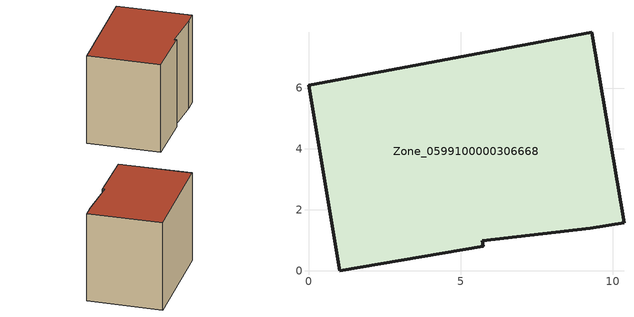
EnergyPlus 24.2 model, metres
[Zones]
Zone_0599100000306668
 floor ground (C_G): 5.71,0.99 5.74,0.8 1.03,0 0,6.08 9.31,7.83 10.37,1.58 9.27,1.39 z0
 wall outside (C_F): 9.27,1.39 10.37,1.58 9.31,7.83 0,6.08 1.03,0 5.74,0.8 5.71,0.99 9.27,1.39 z0:7.74
 roof outside (C_R): 5.74,0.8 5.71,0.99 9.27,1.39 10.37,1.58 9.31,7.83 0,6.08 1.03,0 z7.74
[BUILDING]
Pand.0599100000306668: North Axis=0; Terrain=City; Loads Convergence Tolerance Value=0.04; Temperature Convergence Tolerance Value=0.4; Solar Distribution=FullExterior; Maximum Number of Warmup Days=25; Minimum Number of Warmup Days=1
[Site:Location]
Rotterdam.The.Hague.AP_ZH_NLD Design_Conditions: Latitude=51.96; Longitude=4.45; Time Zone=1; Elevation=-4.5
[SITE:GROUNDTEMPERATURE:BUILDINGSURFACE]
18, 18, 18, 18, 18, 18, 18, 18, 18, 18, 18, 18
[MATERIAL] Thermal Absorptance=0.9; Solar Absorptance=0.7; Visible Absorptance=0.7
Name | Roughness | Thickness | Conductivity | Density | Specific Heat
G.TC.1975-1991 | MediumSmooth | 0.15 | 0.288461 | 540 | 1210
F.TC.1975-1991 | Rough | 0.3 | 0.230769 | 1920 | 840
R.TC.1975-1991 | MediumRough | 0.2 | 0.153846 | 1500 | 1000
[CONSTRUCTION]
C_G: G.TC.1975-1991
C_F: F.TC.1975-1991
C_R: R.TC.1975-1991
[ZONE]
Zone_0599100000306668: Type=1; Multiplier=1; Ceiling Height=Autocalculate; Volume=Autocalculate; Floor Area=autocalculate; Part of Total Floor Area=Yes
[ZONEINFILTRATION:DESIGNFLOWRATE]
Infil_Zone_0599100000306668: Zone or ZoneList or Space or SpaceList=Zone_0599100000306668; Schedule=AlwaysOn; Design Flow Rate Calculation Method=Flow/Area; Flow Rate per Floor Area=0.003; Constant Term Coefficient=1; Temperature Term Coefficient=0; Velocity Term Coefficient=0; Velocity Squared Term Coefficient=0
[HVACTEMPLATE:ZONE:IDEALLOADSAIRSYSTEM]
Zone_0599100000306668: Maximum Heating Supply Air Temperature=50; Minimum Cooling Supply Air Temperature=13; Maximum Heating Supply Air Humidity Ratio=0.0156; Minimum Cooling Supply Air Humidity Ratio=0.0077; Heating Limit=NoLimit; Cooling Limit=NoLimit; Dehumidification Control Type=ConstantSensibleHeatRatio; Cooling Sensible Heat Ratio=0.7; Dehumidification Setpoint=60; Humidification Control Type=None; Humidification Setpoint=30; Outdoor Air Method=None; Outdoor Air Flow Rate per Person=0.00944; Outdoor Air Flow Rate per Zone Floor Area=0; Outdoor Air Flow Rate per Zone=0; Demand Controlled Ventilation Type=None; Outdoor Air Economizer Type=NoEconomizer; Heat Recovery Type=None; Sensible Heat Recovery Effectiveness=0.7; Latent Heat Recovery Effectiveness=0.65
[ZONECONTROL:THERMOSTAT]
ThermostatControl_Zone_0599100000306668: Zone or ZoneList=Zone_0599100000306668; Control Type Schedule=DualSetpointControlType; Control 1=Thermostat_Zone_0599100000306668; Temperature Difference Between Cutout And Setpoint=0
[THERMOSTATSETPOINT:DUALSETPOINT]
Thermostat_Zone_0599100000306668: Heating Setpoint Temperature Schedule=HeatingSetpoint_Zone_0599100000306668; Cooling Setpoint Temperature Schedule=CoolingSetpoint_Zone_0599100000306668
[SCHEDULE:COMPACT]
HeatingSetpoint_Zone_0599100000306668: Through: 12/31, For: AllDays, Until: 24:00, 21
CoolingSetpoint_Zone_0599100000306668: Through: 12/31, For: AllDays, Until: 24:00, 24
DualSetpointControlType: Through: 12/31, For: AllDays, Until: 24:00, 4
AlwaysOn: Through: 12/31, For: AllDays, Until: 24:00, 1
